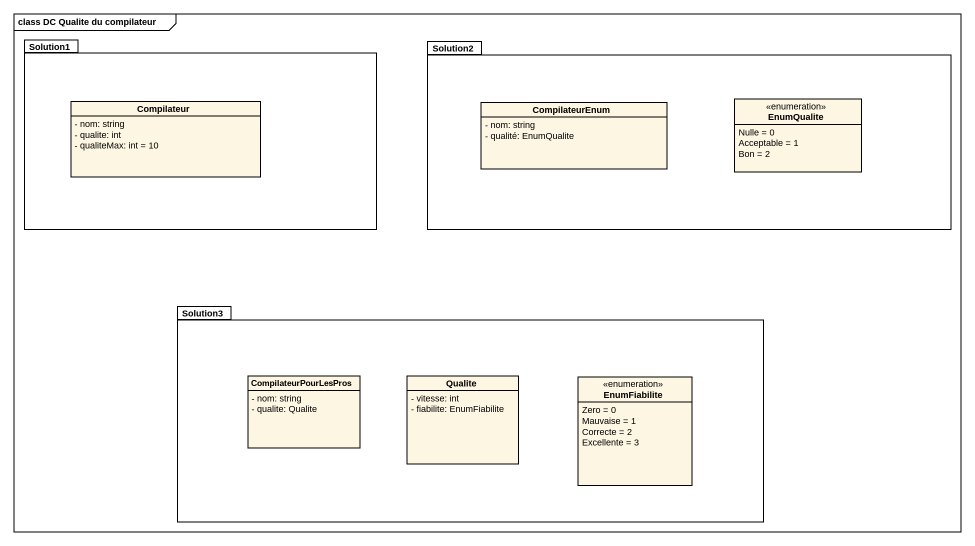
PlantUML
@startuml
mainframe class DC Qualite du compilateur
hide circle
hide empty members
skinparam classAttributeIconSize 0
package Solution1 {
  class Compilateur {
    - nom: string
    - qualite: int
    - qualiteMax: int = 10
  }
}
package Solution2 {
  class CompilateurEnum {
    - nom: string
    - qualité: EnumQualite
  }
  enum EnumQualite {
    Nulle = 0
    Acceptable = 1
    Bon = 2
  }
}
package Solution3 {
  class CompilateurPourLesPros {
    - nom: string
    - qualite: Qualite
  }
  class Qualite {
    - vitesse: int
    - fiabilite: EnumFiabilite
  }
  enum EnumFiabilite {
    Zero = 0
    Mauvaise = 1
    Correcte = 2
    Excellente = 3
  }
}
@enduml
